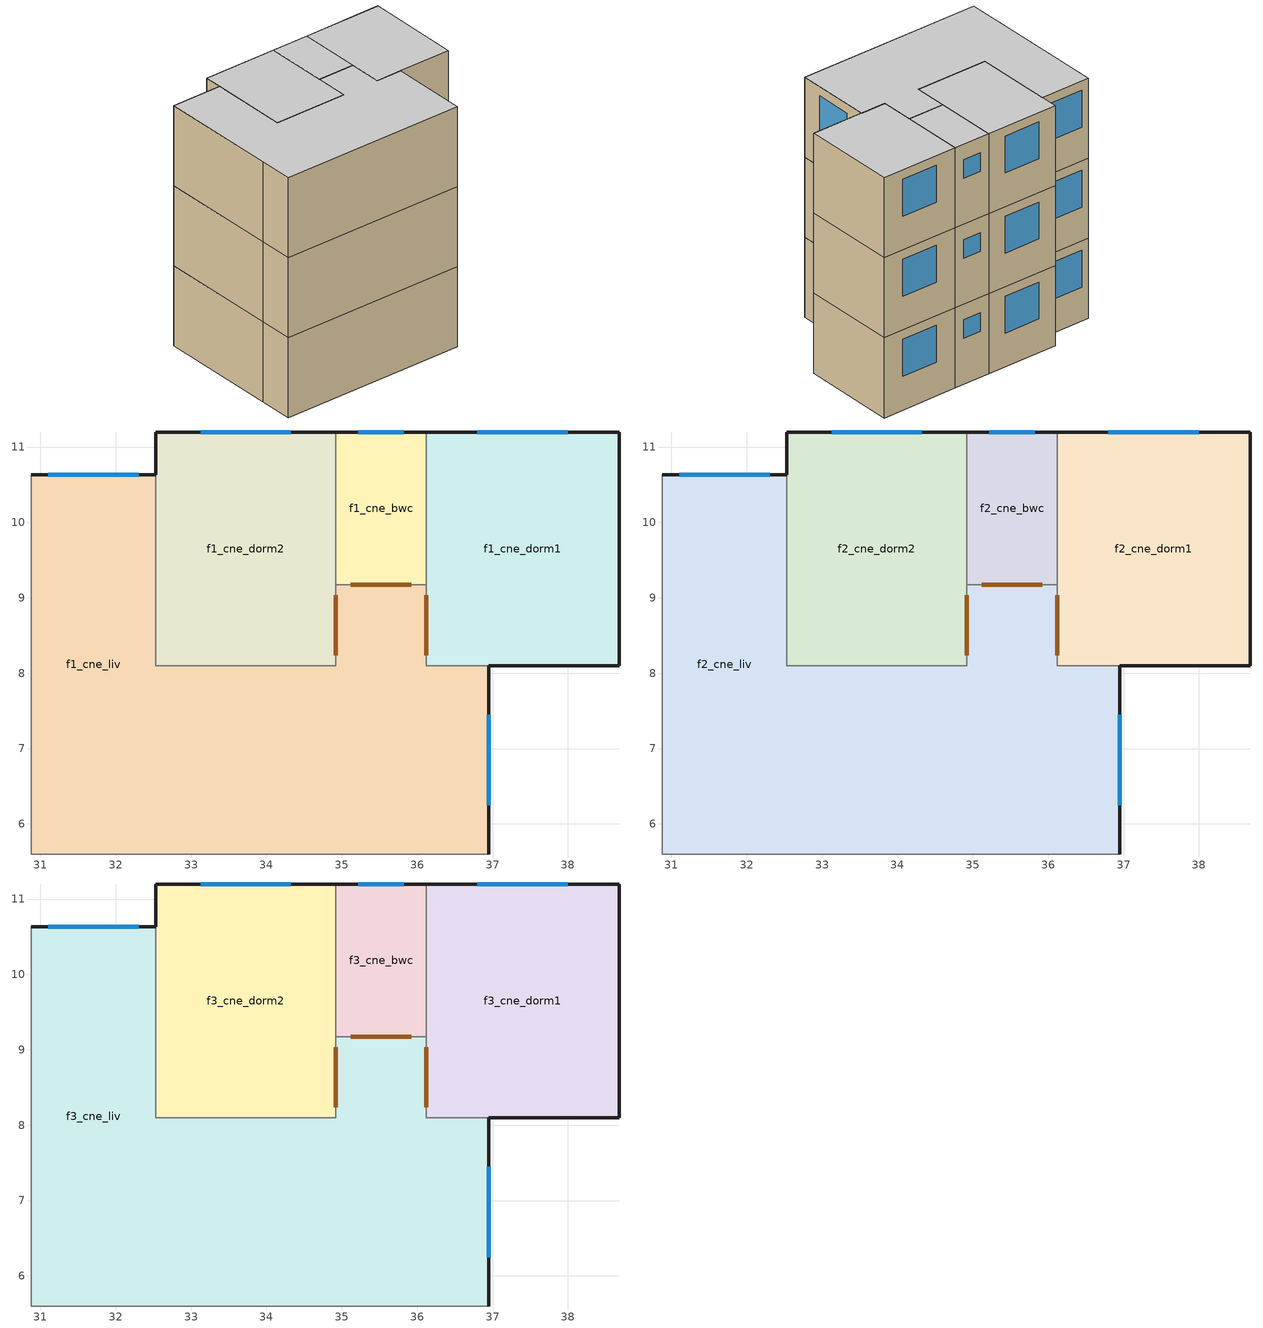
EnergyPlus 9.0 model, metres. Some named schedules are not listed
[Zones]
f1_cne_bwc
 floor othersideconditionsmodel (slab): 36.12,11.2 36.12,9.17 34.92,9.17 34.92,11.2 z0
 wall outside (ext_wall): 36.12,11.2 34.92,11.2 z0:2.6
 wall to f1_cne_dorm1 (int_wall): 36.12,9.17 36.12,11.2 z0:2.6
 wall to f1_cne_liv (int_wall): 34.92,9.17 36.12,9.17 z0:2.6
 wall to f1_cne_dorm2 (int_wall): 34.92,11.2 34.92,9.17 z0:2.6
 window (simple_window): 35.82,11.2 35.22,11.2 z1.5:2.1
 door inside (door_3cm): 35.12,9.17 35.92,9.17 z0:2.1
f1_cne_dorm1
 floor othersideconditionsmodel (slab): 38.68,11.2 38.68,8.1 36.12,8.1 36.12,11.2 z0
 wall outside (ext_wall): 36.95,8.1 38.68,8.1 38.68,11.2 36.12,11.2 z0:2.6
 wall to f1_cne_liv (int_wall): 36.12,9.17 36.12,8.1 36.95,8.1 z0:2.6
 window (simple_window): 38,11.2 36.8,11.2 z1.1:2.3
 door inside (door_3cm): 36.12,9.04 36.12,8.23 z0:2.1
f1_cne_dorm2
 floor othersideconditionsmodel (slab): 34.92,11.2 34.92,8.1 32.53,8.1 32.53,11.2 z0
 wall outside (ext_wall): 34.92,11.2 32.53,11.2 32.53,10.63 z0:2.6
 wall to f1_cne_liv (int_wall): 32.53,10.63 32.53,8.1 34.92,8.1 34.92,9.17 z0:2.6
 window (simple_window): 34.33,11.2 33.12,11.2 z1.1:2.3
 door inside (door_3cm): 34.92,8.23 34.92,9.04 z0:2.1
f1_cne_liv
 floor othersideconditionsmodel (slab): 36.12,9.17 36.12,8.1 36.95,8.1 36.95,5.6 30.88,5.6 30.88,10.63 32.53,10.63 32.53,8.1 34.92,8.1 34.92,9.17 z0
 wall outside (ext_wall): 36.95,5.6 36.95,8.1 / 32.53,10.63 30.88,10.63 z0:2.6
 wall adiabatic (int_wall): 30.88,10.63 30.88,6.73 30.88,5.6 36.95,5.6 z0:2.6
 window (simple_window): 36.95,6.25 36.95,7.45 / 32.3,10.63 31.11,10.63 z1.1:2.3
f2_cne_bwc
 floor to f1_cne_bwc (floor): 36.12,11.2 36.12,9.17 34.92,9.17 34.92,11.2 z2.6
 wall outside (ext_wall): 36.12,11.2 34.92,11.2 z2.6:5.2
 wall to f2_cne_dorm1 (int_wall): 36.12,9.17 36.12,11.2 z2.6:5.2
 wall to f2_cne_liv (int_wall): 34.92,9.17 36.12,9.17 z2.6:5.2
 wall to f2_cne_dorm2 (int_wall): 34.92,11.2 34.92,9.17 z2.6:5.2
 window (simple_window): 35.82,11.2 35.22,11.2 z4.1:4.7
 door inside (door_3cm): 35.12,9.17 35.92,9.17 z2.6:4.7
f2_cne_dorm1
 floor to f1_cne_dorm1 (floor): 38.68,11.2 38.68,8.1 36.12,8.1 36.12,11.2 z2.6
 wall outside (ext_wall): 36.95,8.1 38.68,8.1 38.68,11.2 36.12,11.2 z2.6:5.2
 wall to f2_cne_liv (int_wall): 36.12,9.17 36.12,8.1 36.95,8.1 z2.6:5.2
 window (simple_window): 38,11.2 36.8,11.2 z3.7:4.9
 door inside (door_3cm): 36.12,9.04 36.12,8.23 z2.6:4.7
f2_cne_dorm2
 floor to f1_cne_dorm2 (floor): 34.92,11.2 34.92,8.1 32.53,8.1 32.53,11.2 z2.6
 wall outside (ext_wall): 34.92,11.2 32.53,11.2 32.53,10.63 z2.6:5.2
 wall to f2_cne_liv (int_wall): 32.53,10.63 32.53,8.1 34.92,8.1 34.92,9.17 z2.6:5.2
 window (simple_window): 34.33,11.2 33.12,11.2 z3.7:4.9
 door inside (door_3cm): 34.92,8.23 34.92,9.04 z2.6:4.7
f2_cne_liv
 floor to f1_cne_liv (floor): 36.12,9.17 36.12,8.1 36.95,8.1 36.95,5.6 30.88,5.6 30.88,10.63 32.53,10.63 32.53,8.1 34.92,8.1 34.92,9.17 z2.6
 wall outside (ext_wall): 36.95,5.6 36.95,8.1 / 32.53,10.63 30.88,10.63 z2.6:5.2
 wall adiabatic (int_wall): 30.88,10.63 30.88,6.73 30.88,5.6 36.95,5.6 z2.6:5.2
 window (simple_window): 36.95,6.25 36.95,7.45 / 32.3,10.63 31.11,10.63 z3.7:4.9
f3_cne_bwc
 floor to f2_cne_bwc (floor): 36.12,11.2 36.12,9.17 34.92,9.17 34.92,11.2 z5.2
 wall outside (ext_wall): 36.12,11.2 34.92,11.2 z5.2:7.8
 wall to f3_cne_dorm1 (int_wall): 36.12,9.17 36.12,11.2 z5.2:7.8
 wall to f3_cne_liv (int_wall): 34.92,9.17 36.12,9.17 z5.2:7.8
 wall to f3_cne_dorm2 (int_wall): 34.92,11.2 34.92,9.17 z5.2:7.8
 window (simple_window): 35.82,11.2 35.22,11.2 z6.7:7.3
 door inside (door_3cm): 35.12,9.17 35.92,9.17 z5.2:7.3
 ceiling adiabatic (ceiling): 34.92,11.2 34.92,9.17 36.12,9.17 36.12,11.2 z7.8
f3_cne_dorm1
 floor to f2_cne_dorm1 (floor): 38.68,11.2 38.68,8.1 36.12,8.1 36.12,11.2 z5.2
 wall outside (ext_wall): 36.95,8.1 38.68,8.1 38.68,11.2 36.12,11.2 z5.2:7.8
 wall to f3_cne_liv (int_wall): 36.12,9.17 36.12,8.1 36.95,8.1 z5.2:7.8
 window (simple_window): 38,11.2 36.8,11.2 z6.3:7.5
 door inside (door_3cm): 36.12,9.04 36.12,8.23 z5.2:7.3
 ceiling adiabatic (ceiling): 36.12,11.2 36.12,8.1 38.68,8.1 38.68,11.2 z7.8
f3_cne_dorm2
 floor to f2_cne_dorm2 (floor): 34.92,11.2 34.92,8.1 32.53,8.1 32.53,11.2 z5.2
 wall outside (ext_wall): 34.92,11.2 32.53,11.2 32.53,10.63 z5.2:7.8
 wall to f3_cne_liv (int_wall): 32.53,10.63 32.53,8.1 34.92,8.1 34.92,9.17 z5.2:7.8
 window (simple_window): 34.33,11.2 33.12,11.2 z6.3:7.5
 door inside (door_3cm): 34.92,8.23 34.92,9.04 z5.2:7.3
 ceiling adiabatic (ceiling): 32.53,11.2 32.53,8.1 34.92,8.1 34.92,11.2 z7.8
f3_cne_liv
 floor to f2_cne_liv (floor): 36.12,9.17 36.12,8.1 36.95,8.1 36.95,5.6 30.88,5.6 30.88,10.63 32.53,10.63 32.53,8.1 34.92,8.1 34.92,9.17 z5.2
 wall outside (ext_wall): 36.95,5.6 36.95,8.1 / 32.53,10.63 30.88,10.63 z5.2:7.8
 wall adiabatic (int_wall): 30.88,10.63 30.88,6.73 30.88,5.6 36.95,5.6 z5.2:7.8
 window (simple_window): 36.95,6.25 36.95,7.45 / 32.3,10.63 31.11,10.63 z6.3:7.5
 ceiling adiabatic (ceiling): 30.88,10.63 30.88,5.6 36.95,5.6 36.95,8.1 36.12,8.1 36.12,9.17 34.92,9.17 34.92,8.1 32.53,8.1 32.53,10.63 z7.8
[Building]
model: Loads convergence tolerance value=0.04; Maximum number of warmup days=25; Minimum number of warmup days=6; North axis=0; Solar distribution=FullInteriorAndExteriorWithReflections; Temperature convergence tolerance value=0.4; Terrain=City
[Site:GroundDomain:Slab]
ground_domain: 1, 0.4, 1.6, 10, No, Full, 6, 5, Timestep, ground_coupled_oscm, OnGrade, 1250, 30, 50, 1500, 1.5, finite_diff, Site:GroundTemperature:Undisturbed:FiniteDifference, No
[Site:GroundTemperature:Undisturbed:FiniteDifference]
finite_diff: 0.4, 1250, 30, 50, 1500, 1.5
[Construction]
ceiling: piso_ceramico_0.7, contrapiso, concreto_10cm_0.5
floor: concreto_10cm_0.5, contrapiso, piso_ceramico_0.7
slab: concreto_10cm_0.5
door_3cm: porta_madeira_3cm_0.5
simple_window: vid_0.87
ext_wall: placa_cimenticia, la_vidro_5cm, gesso_0.5
int_wall: gesso_0.5, la_vidro_5cm, gesso_0.5
[Material] Thermal absorptance=0.9
Name | Conductivity | Density | Roughness | Solar absorptance | Specific heat | Thickness | Visible absorptance
concreto_10cm_0.5 | 1.75 | 2200 | Rough | 0.5 | 1000 | 0.1 | 0.5
contrapiso | 1.15 | 2000 | MediumRough | 0.7 | 1000 | 0.02 | 0.7
piso_ceramico_0.7 | 1.05 | 2000 | Smooth | 0.7 | 920 | 0.0075 | 0.7
porta_madeira_3cm_0.5 | 0.15 | 650 | MediumSmooth | 0.5 | 2300 | 0.03 | 0.5
placa_cimenticia | 1.15 | 2000 | MediumSmooth | 0.5 | 1000 | 0.01 | 0.5
gesso_0.5 | 0.35 | 900 | Smooth | 0.5 | 870 | 0.0125 | 0.5
[Material:NoMass]
la_vidro_5cm: Roughness=Smooth; Thermal resistance=1.25; Thermal absorptance=0.9; Solar absorptance=0.7; Visible absorptance=0.7
[WindowMaterial:SimpleGlazingSystem]
vid_0.87: Solar heat gain coefficient=0.87; U factor=5.7
[SurfaceProperty:OtherSideConditionsModel]
ground_coupled_oscm: Type of modeling=GroundCoupledSurface
[Zone] Multiplier=1
f1_cne_bwc; f1_cne_dorm1; f1_cne_dorm2; f1_cne_liv; f2_cne_bwc; f2_cne_dorm1; f2_cne_dorm2; f2_cne_liv; f3_cne_bwc; f3_cne_dorm1; f3_cne_dorm2; f3_cne_liv
[AirflowNetwork:MultiZone:Component:DetailedOpening] Discharge coefficient for opening factor 1=0.001; Discharge coefficient for opening factor 2=0.65; Extra crack length or height of pivoting axis=0; Height factor for opening factor 1=1; Height factor for opening factor 2=1; Number of sets of opening factor data=2; Opening factor 1=0; Opening factor 2=1; Start height factor for opening factor 1=0; Start height factor for opening factor 2=0; Type of rectangular large vertical opening lvo=NonPivoted; Width factor for opening factor 1=0
Name | Air mass flow coefficient when opening is closed | Air mass flow exponent when opening is closed | Width factor for opening factor 2
window_opening | 0.0003 | 0.63 | 0.45
door_opening | 0.0024 | 0.59 | 1
[AirflowNetwork:SimulationControl]
afn_control: Absolute airflow convergence tolerance=1e-06; Airflownetwork control=MultizoneWithoutDistribution; Azimuth angle of long axis of building=90; Building type=LowRise; Convergence acceleration limit=-0.5; Height selection for local wind pressure calculation=OpeningHeight; Initialization type=LinearInitializationMethod; Maximum number of iterations=500; Ratio of building width along short axis to width along long axis=0.5; Relative airflow convergence tolerance=0.0001; Wind pressure coefficient type=SurfaceAverageCalculation
[AirflowNetwork:MultiZone:Surface] Window door opening factor or crack factor=1
Name | Surface | Leakage component | Ventilation control mode | Venting availability schedule | Ventilation control zone temperature setpoint schedule
afn_f1_cne_bwc_door_s | f1_cne_bwc_door_s | door_opening | NoVent
afn_f1_cne_bwc_window_n | f1_cne_bwc_window_n | window_opening | Constant
afn_f1_cne_dorm1_door_w | f1_cne_dorm1_door_w | door_opening | Constant
afn_f1_cne_dorm1_window_n | f1_cne_dorm1_window_n | window_opening | Temperature | sch_window_behav | sch_afn_dorm
afn_f1_cne_dorm2_door_e | f1_cne_dorm2_door_e | door_opening | Constant
afn_f1_cne_dorm2_window_n | f1_cne_dorm2_window_n | window_opening | Temperature | sch_window_behav | sch_afn_dorm
afn_f1_cne_liv_window_e | f1_cne_liv_window_e | window_opening | Temperature | sch_window_behav | sch_afn_liv
afn_f1_cne_liv_window_n | f1_cne_liv_window_n | window_opening | Temperature | sch_window_behav | sch_afn_liv
afn_f2_cne_bwc_door_s | f2_cne_bwc_door_s | door_opening | NoVent
afn_f2_cne_bwc_window_n | f2_cne_bwc_window_n | window_opening | Constant
afn_f2_cne_dorm1_door_w | f2_cne_dorm1_door_w | door_opening | Constant
afn_f2_cne_dorm1_window_n | f2_cne_dorm1_window_n | window_opening | Temperature | sch_window_behav | sch_afn_dorm
afn_f2_cne_dorm2_door_e | f2_cne_dorm2_door_e | door_opening | Constant
afn_f2_cne_dorm2_window_n | f2_cne_dorm2_window_n | window_opening | Temperature | sch_window_behav | sch_afn_dorm
afn_f2_cne_liv_window_e | f2_cne_liv_window_e | window_opening | Temperature | sch_window_behav | sch_afn_liv
afn_f2_cne_liv_window_n | f2_cne_liv_window_n | window_opening | Temperature | sch_window_behav | sch_afn_liv
afn_f3_cne_bwc_door_s | f3_cne_bwc_door_s | door_opening | NoVent
afn_f3_cne_bwc_window_n | f3_cne_bwc_window_n | window_opening | Constant
afn_f3_cne_dorm1_door_w | f3_cne_dorm1_door_w | door_opening | Constant
afn_f3_cne_dorm1_window_n | f3_cne_dorm1_window_n | window_opening | Temperature | sch_window_behav | sch_afn_dorm
afn_f3_cne_dorm2_door_e | f3_cne_dorm2_door_e | door_opening | Constant
afn_f3_cne_dorm2_window_n | f3_cne_dorm2_window_n | window_opening | Temperature | sch_window_behav | sch_afn_dorm
afn_f3_cne_liv_window_e | f3_cne_liv_window_e | window_opening | Temperature | sch_window_behav | sch_afn_liv
afn_f3_cne_liv_window_n | f3_cne_liv_window_n | window_opening | Temperature | sch_window_behav | sch_afn_liv
[AirflowNetwork:MultiZone:Zone]
Name | Zone
afn_f1_cne_bwc | f1_cne_bwc
afn_f1_cne_dorm1 | f1_cne_dorm1
afn_f1_cne_dorm2 | f1_cne_dorm2
afn_f1_cne_liv | f1_cne_liv
afn_f2_cne_bwc | f2_cne_bwc
afn_f2_cne_dorm1 | f2_cne_dorm1
afn_f2_cne_dorm2 | f2_cne_dorm2
afn_f2_cne_liv | f2_cne_liv
afn_f3_cne_bwc | f3_cne_bwc
afn_f3_cne_dorm1 | f3_cne_dorm1
afn_f3_cne_dorm2 | f3_cne_dorm2
afn_f3_cne_liv | f3_cne_liv
